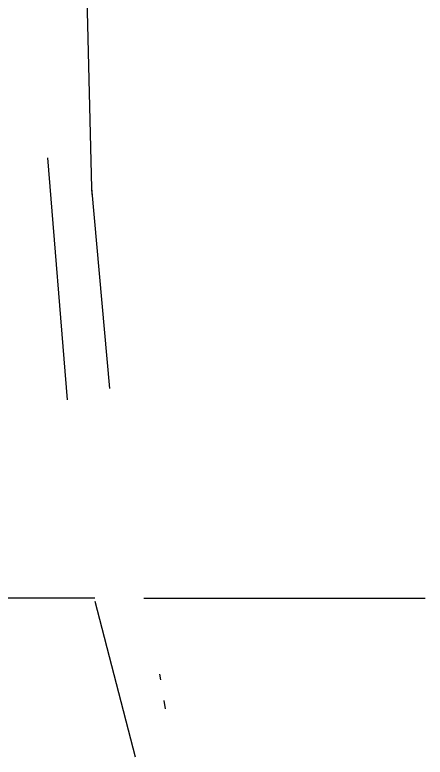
# Model space of a CAD drawing. Header units: millimetres. Extents: x -41292 to 298682, y -22072 to 33155.
# Drawn here: x 35237.7 to 35321.2, y -11720.8 to -11569.7 of the extents above; entities that cross this region are included whole.
import ezdxf

# ---------------------------------------------------------------- set-up
doc = ezdxf.new("R2010")
doc.units = ezdxf.units.MM

# ---------------------------------------------------------------- blocks, each defined once
blk = doc.blocks.new('rmfnasesx')
for p, q in [((62714.35, 3998.32), (62716.58, 3907.47)), ((62711.7, 3864.35), (62707.66, 3913.61)), ((62716.58, 3907.47), (62720.21, 3866.71)), ((62716.58, 3907.47), (62716.62, 3906.15)), ((62717.23, 3824.03), (62663.04, 3824.03)), ((62725.5, 3791.68), (62717.31, 3823.34)), ((62727.22, 3824.03), (62784.5, 3824.03)), ((62730.65, 3807.42), (62730.46, 3808.57)), ((62731.64, 3801.5), (62731.36, 3803.18))]:
    blk.add_line(p, q)

msp = doc.modelspace()

# ---------------------------------------------------------------- block references
msp.add_blockref('rmfnasesx', (-27463.27, -15512.43))

doc.saveas('drawing.dxf')
